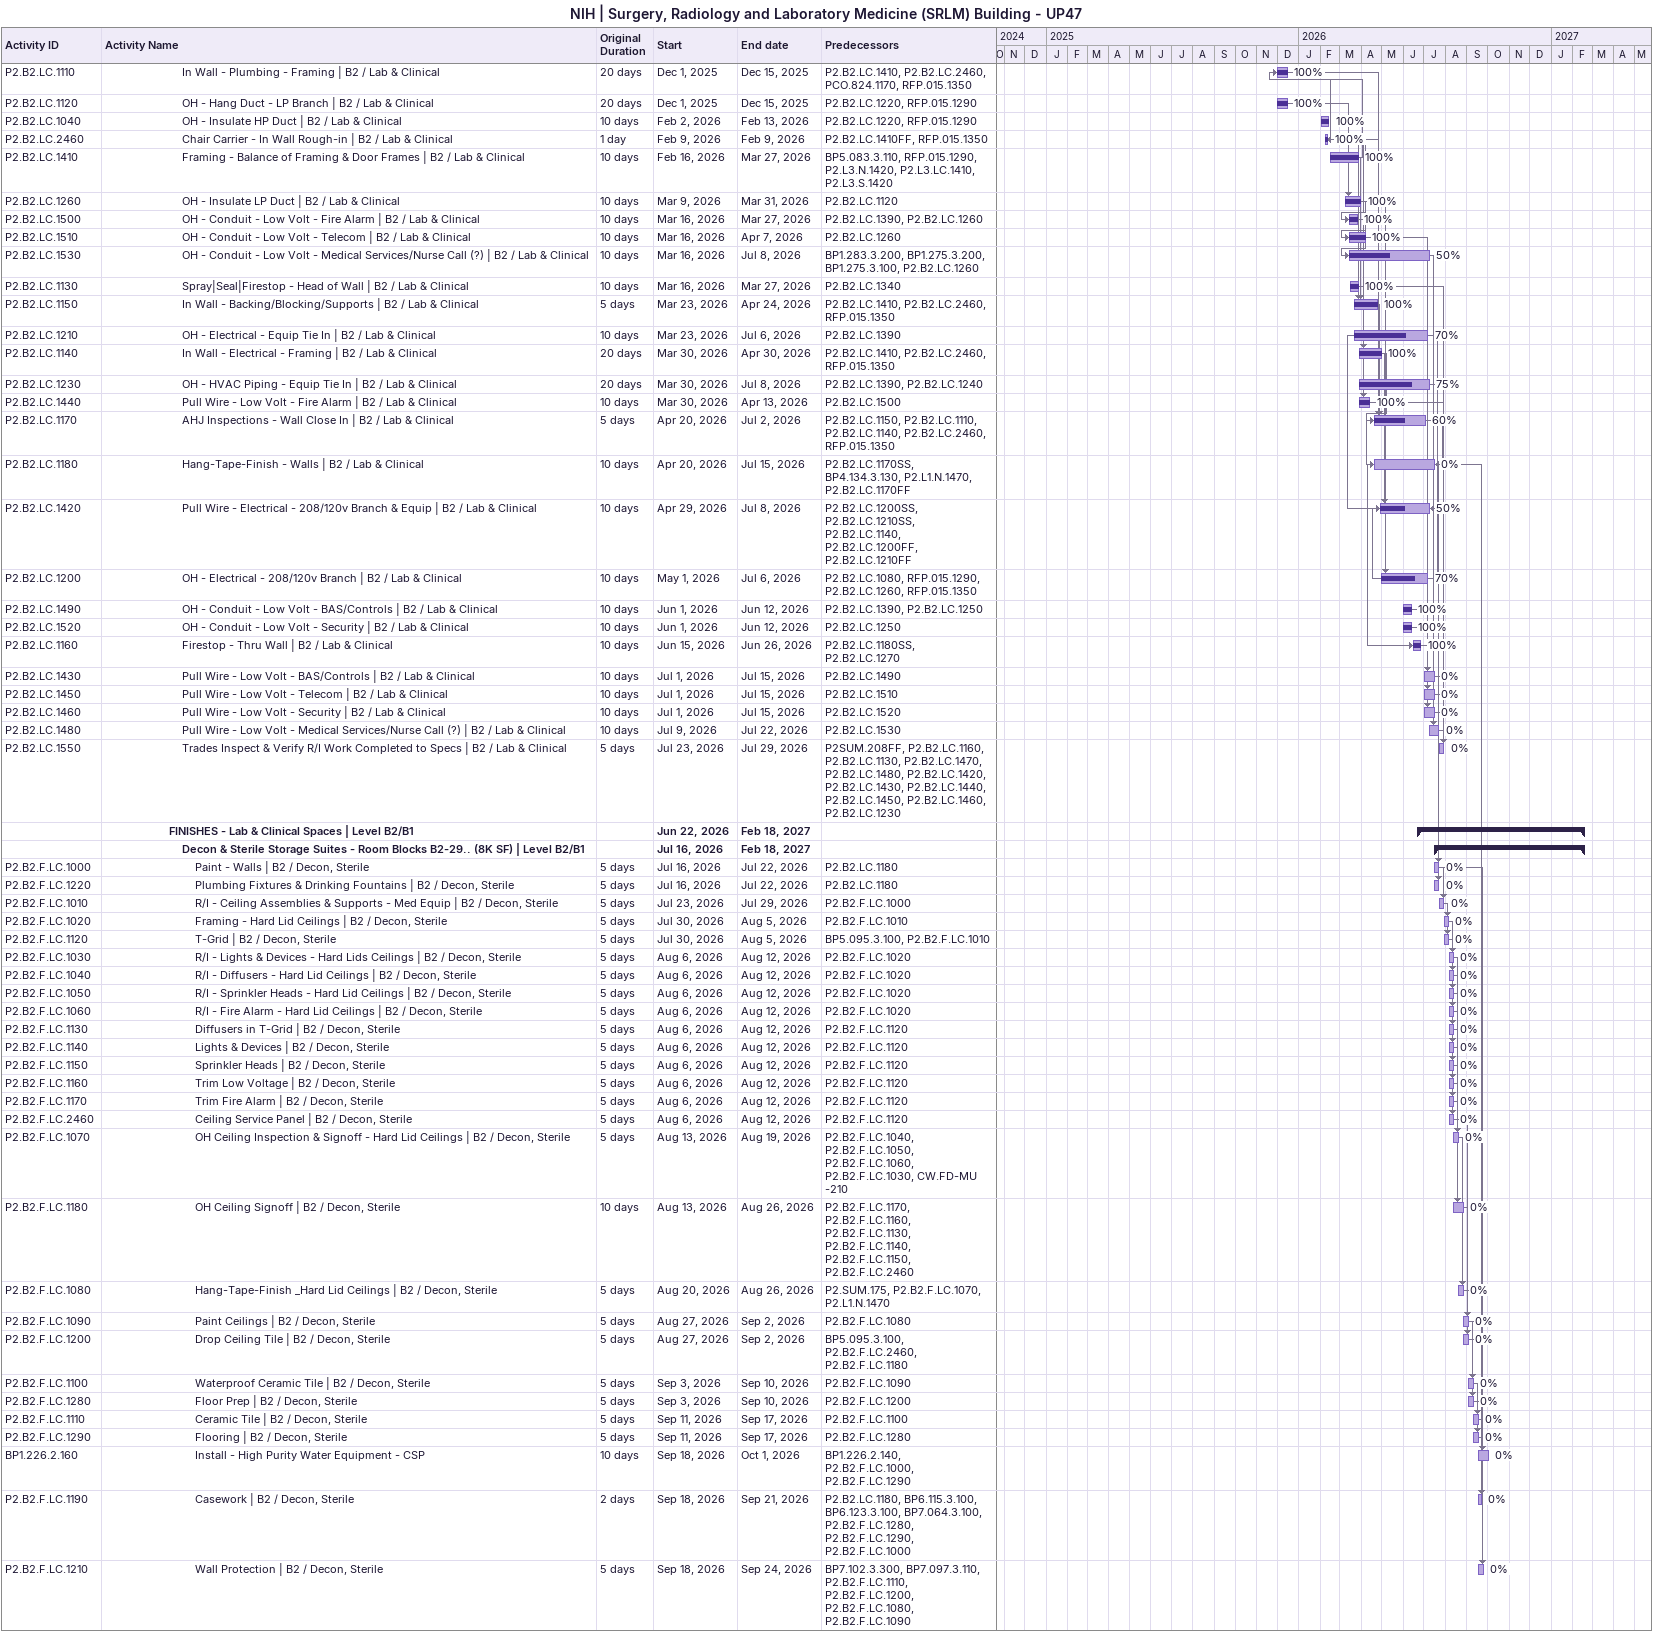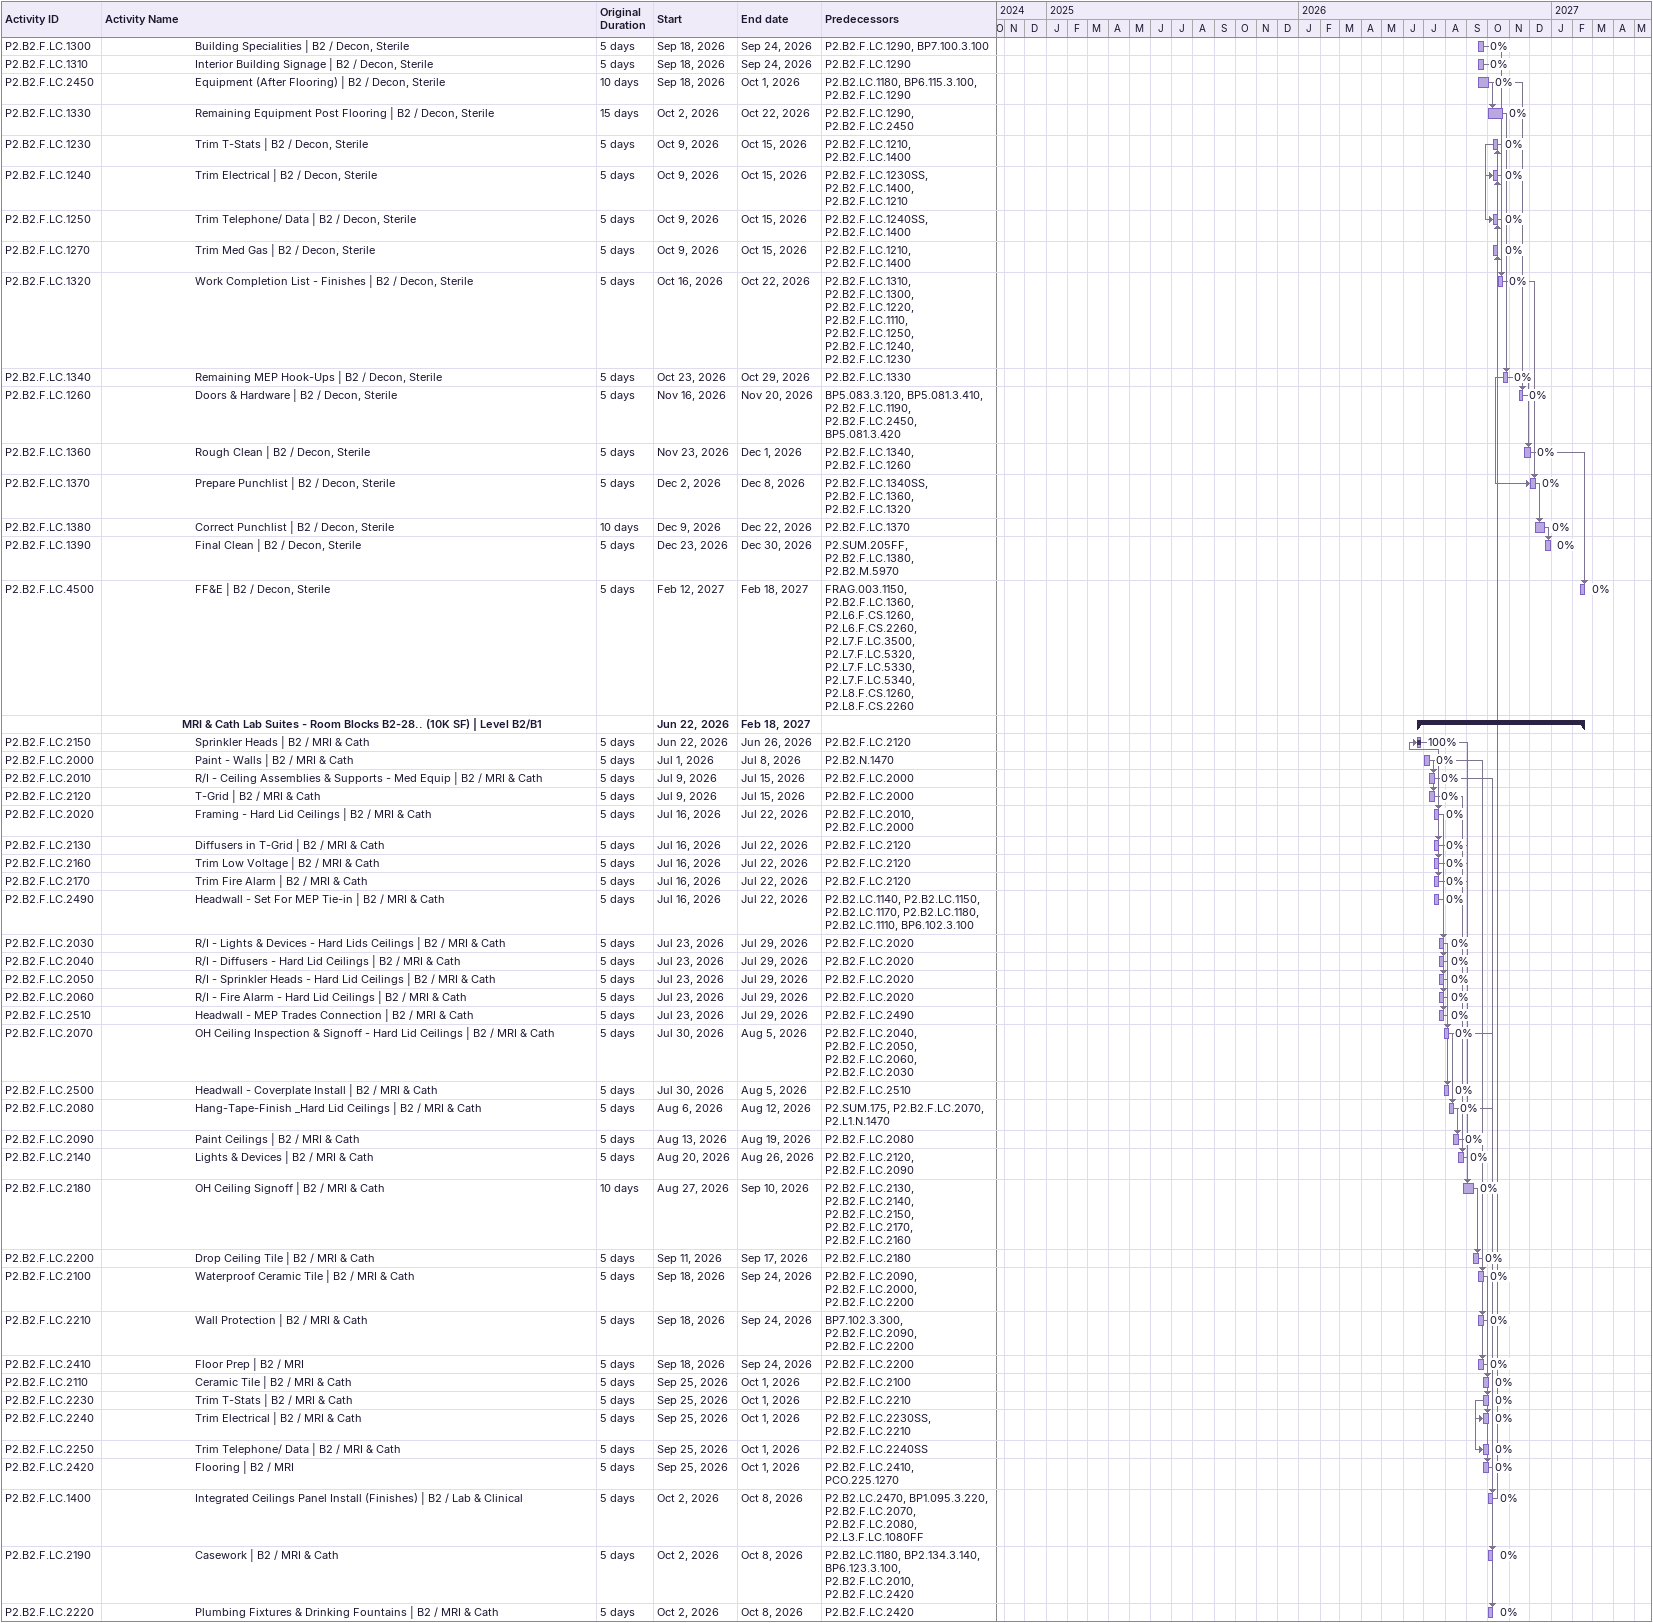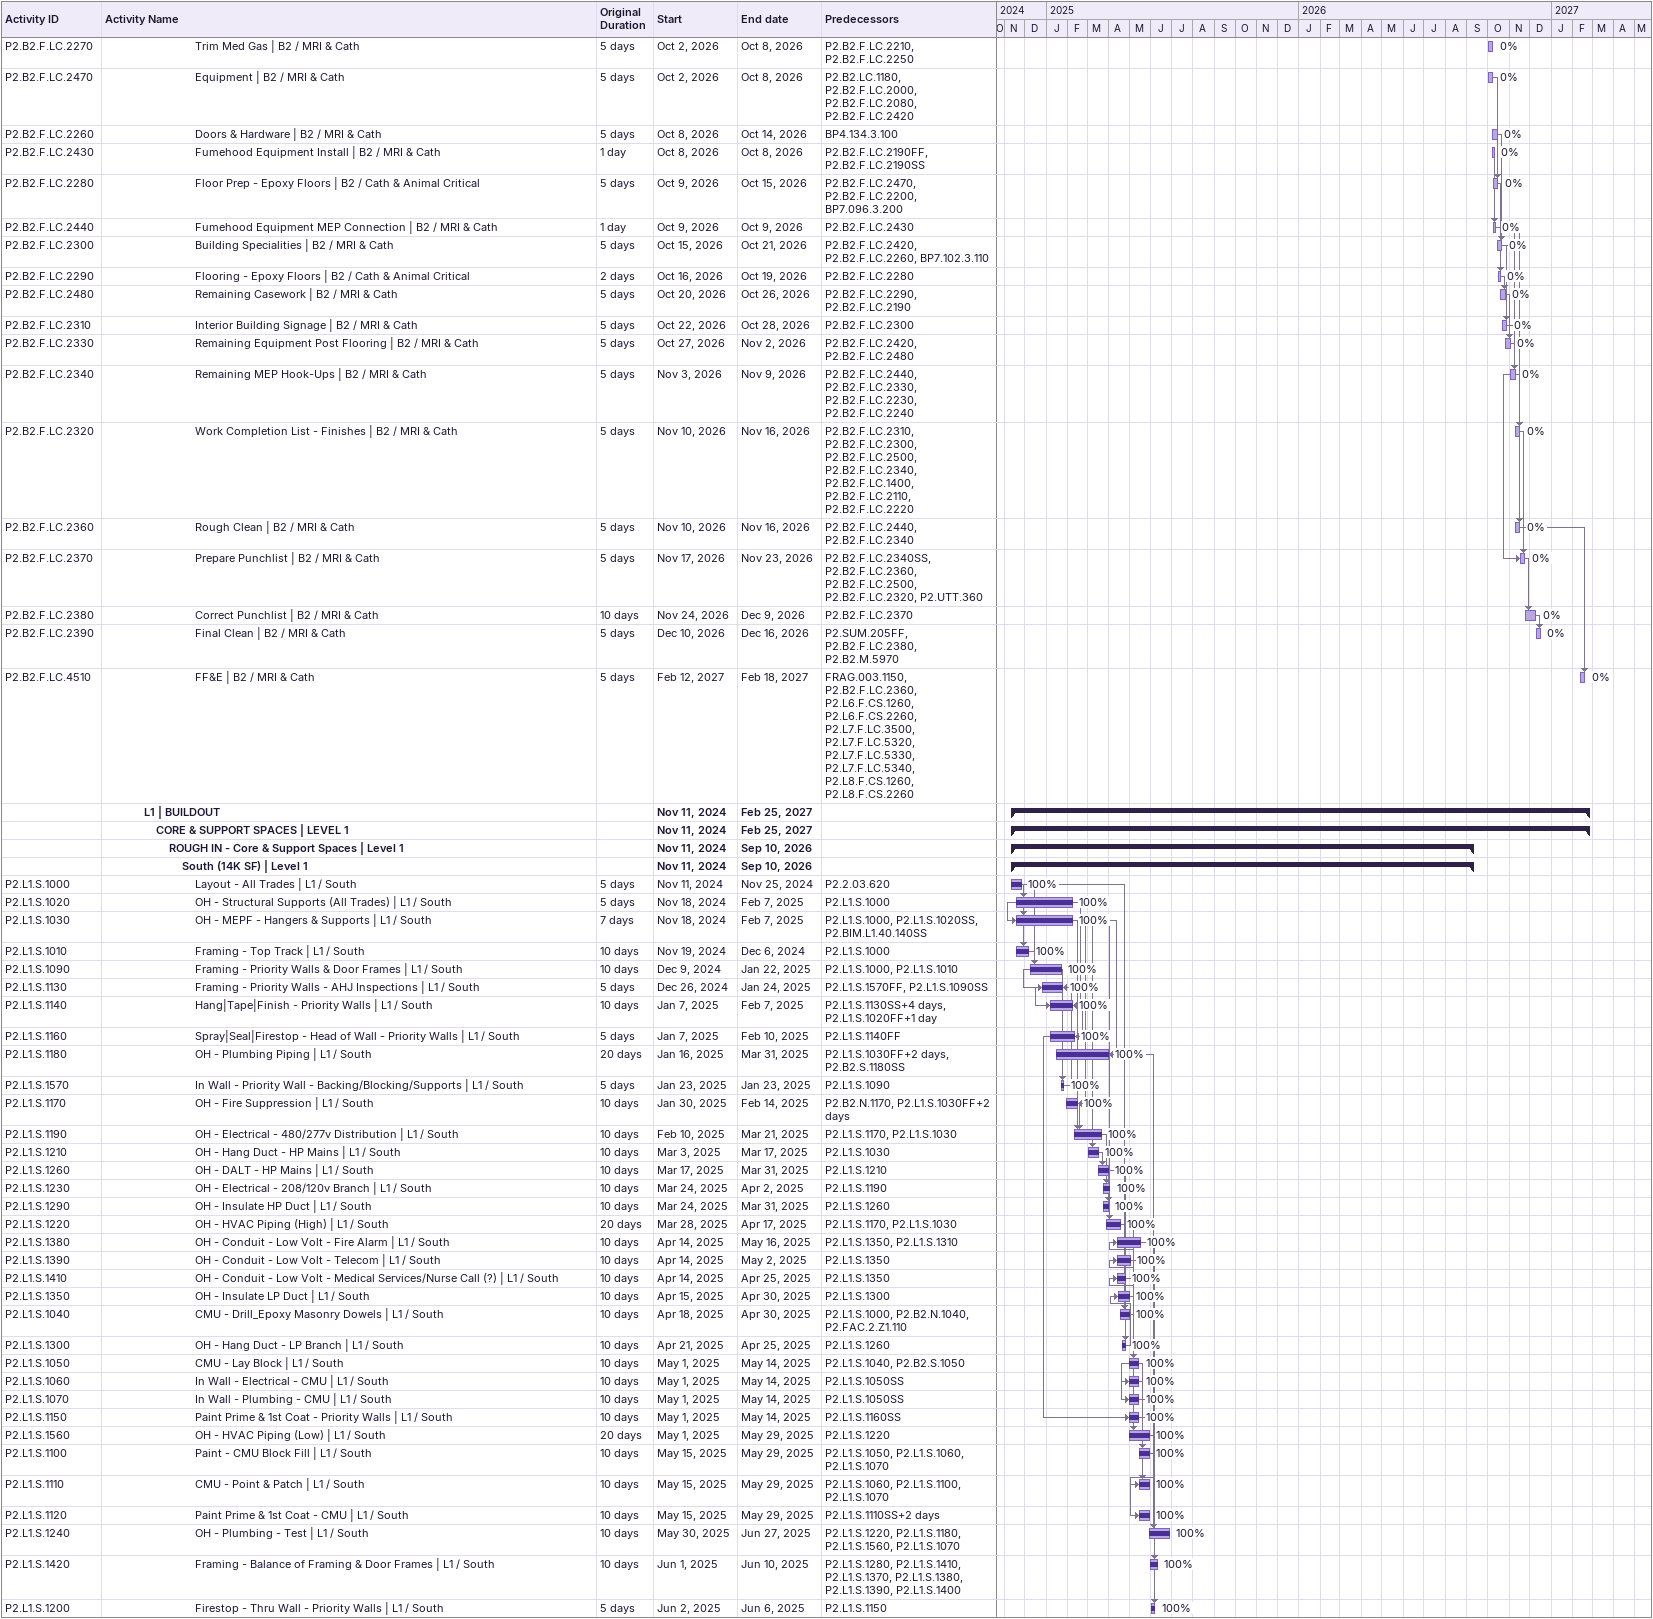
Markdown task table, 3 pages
NIH | Surgery, Radiology and Laboratory Medicine (SRLM) Building - UP47

| ID | Level | Task | Original duration | Start | Finish | Predecessors | % complete |
|---|---|---|---|---|---|---|---|
| P2.B2.LC.1110 | 7 | In Wall - Plumbing - Framing \| B2 / Lab & Clinical | 20d | 2025-12-01 | 2025-12-15 | P2.B2.LC.1410, P2.B2.LC.2460, PCO.824.1170, RFP.015.1350 | 100 |
| P2.B2.LC.1120 | 7 | OH - Hang Duct - LP Branch \| B2 / Lab & Clinical | 20d | 2025-12-01 | 2025-12-15 | P2.B2.LC.1220, RFP.015.1290 | 100 |
| P2.B2.LC.1040 | 7 | OH - Insulate HP Duct \| B2 / Lab & Clinical | 10d | 2026-02-02 | 2026-02-13 | P2.B2.LC.1220, RFP.015.1290 | 100 |
| P2.B2.LC.2460 | 7 | Chair Carrier - In Wall Rough-in \| B2 / Lab & Clinical | 1d | 2026-02-09 | 2026-02-09 | P2.B2.LC.1410FF, RFP.015.1350 | 100 |
| P2.B2.LC.1410 | 7 | Framing - Balance of Framing & Door Frames \| B2 / Lab & Clinical | 10d | 2026-02-16 | 2026-03-27 | BP5.083.3.110, RFP.015.1290, P2.L3.N.1420, P2.L3.LC.1410, P2.L3.S.1420 | 100 |
| P2.B2.LC.1260 | 7 | OH - Insulate LP Duct \| B2 / Lab & Clinical | 10d | 2026-03-09 | 2026-03-31 | P2.B2.LC.1120 | 100 |
| P2.B2.LC.1500 | 7 | OH - Conduit - Low Volt - Fire Alarm \| B2 / Lab & Clinical | 10d | 2026-03-16 | 2026-03-27 | P2.B2.LC.1390, P2.B2.LC.1260 | 100 |
| P2.B2.LC.1510 | 7 | OH - Conduit - Low Volt - Telecom \| B2 / Lab & Clinical | 10d | 2026-03-16 | 2026-04-07 | P2.B2.LC.1260 | 100 |
| P2.B2.LC.1530 | 7 | OH - Conduit - Low Volt - Medical Services/Nurse Call (?) \| B2 / Lab & Clinical | 10d | 2026-03-16 | 2026-07-08 | BP1.283.3.200, BP1.275.3.200, BP1.275.3.100, P2.B2.LC.1260 | 50 |
| P2.B2.LC.1130 | 7 | Spray\|Seal\|Firestop - Head of Wall \| B2 / Lab & Clinical | 10d | 2026-03-16 | 2026-03-27 | P2.B2.LC.1340 | 100 |
| P2.B2.LC.1150 | 7 | In Wall - Backing/Blocking/Supports \| B2 / Lab & Clinical | 5d | 2026-03-23 | 2026-04-24 | P2.B2.LC.1410, P2.B2.LC.2460, RFP.015.1350 | 100 |
| P2.B2.LC.1210 | 7 | OH - Electrical - Equip Tie In \| B2 / Lab & Clinical | 10d | 2026-03-23 | 2026-07-06 | P2.B2.LC.1390 | 70 |
| P2.B2.LC.1140 | 7 | In Wall - Electrical - Framing \| B2 / Lab & Clinical | 20d | 2026-03-30 | 2026-04-30 | P2.B2.LC.1410, P2.B2.LC.2460, RFP.015.1350 | 100 |
| P2.B2.LC.1230 | 7 | OH - HVAC Piping - Equip Tie In \| B2 / Lab & Clinical | 20d | 2026-03-30 | 2026-07-08 | P2.B2.LC.1390, P2.B2.LC.1240 | 75 |
| P2.B2.LC.1440 | 7 | Pull Wire - Low Volt - Fire Alarm \| B2 / Lab & Clinical | 10d | 2026-03-30 | 2026-04-13 | P2.B2.LC.1500 | 100 |
| P2.B2.LC.1170 | 7 | AHJ Inspections - Wall Close In \| B2 / Lab & Clinical | 5d | 2026-04-20 | 2026-07-02 | P2.B2.LC.1150, P2.B2.LC.1110, P2.B2.LC.1140, P2.B2.LC.2460, RFP.015.1350 | 60 |
| P2.B2.LC.1180 | 7 | Hang-Tape-Finish - Walls \| B2 / Lab & Clinical | 10d | 2026-04-20 | 2026-07-15 | P2.B2.LC.1170SS, BP4.134.3.130, P2.L1.N.1470, P2.B2.LC.1170FF | 0 |
| P2.B2.LC.1420 | 7 | Pull Wire - Electrical - 208/120v Branch & Equip \| B2 / Lab & Clinical | 10d | 2026-04-29 | 2026-07-08 | P2.B2.LC.1200SS, P2.B2.LC.1210SS, P2.B2.LC.1140, P2.B2.LC.1200FF, P2.B2.LC.1210FF | 50 |
| P2.B2.LC.1200 | 7 | OH - Electrical - 208/120v Branch \| B2 / Lab & Clinical | 10d | 2026-05-01 | 2026-07-06 | P2.B2.LC.1080, RFP.015.1290, P2.B2.LC.1260, RFP.015.1350 | 70 |
| P2.B2.LC.1490 | 7 | OH - Conduit - Low Volt - BAS/Controls \| B2 / Lab & Clinical | 10d | 2026-06-01 | 2026-06-12 | P2.B2.LC.1390, P2.B2.LC.1250 | 100 |
| P2.B2.LC.1520 | 7 | OH - Conduit - Low Volt - Security \| B2 / Lab & Clinical | 10d | 2026-06-01 | 2026-06-12 | P2.B2.LC.1250 | 100 |
| P2.B2.LC.1160 | 7 | Firestop - Thru Wall \| B2 / Lab & Clinical | 10d | 2026-06-15 | 2026-06-26 | P2.B2.LC.1180SS, P2.B2.LC.1270 | 100 |
| P2.B2.LC.1430 | 7 | Pull Wire - Low Volt - BAS/Controls \| B2 / Lab & Clinical | 10d | 2026-07-01 | 2026-07-15 | P2.B2.LC.1490 | 0 |
| P2.B2.LC.1450 | 7 | Pull Wire - Low Volt - Telecom \| B2 / Lab & Clinical | 10d | 2026-07-01 | 2026-07-15 | P2.B2.LC.1510 | 0 |
| P2.B2.LC.1460 | 7 | Pull Wire - Low Volt - Security \| B2 / Lab & Clinical | 10d | 2026-07-01 | 2026-07-15 | P2.B2.LC.1520 | 0 |
| P2.B2.LC.1480 | 7 | Pull Wire - Low Volt - Medical Services/Nurse Call (?) \| B2 / Lab & Clinical | 10d | 2026-07-09 | 2026-07-22 | P2.B2.LC.1530 | 0 |
| P2.B2.LC.1550 | 7 | Trades Inspect & Verify R/I Work Completed to Specs \| B2 / Lab & Clinical | 5d | 2026-07-23 | 2026-07-29 | P2SUM.208FF, P2.B2.LC.1160, P2.B2.LC.1130, P2.B2.LC.1470, P2.B2.LC.1480, P2.B2.LC.1420, P2.B2.LC.1430, P2.B2.LC.1440, P2.B2.LC.1450, P2.B2.LC.1460, P2.B2.LC.1230 | 0 |
|  | 6 | **FINISHES - Lab & Clinical Spaces \| Level B2/B1** |  | 2026-06-22 | 2027-02-18 |  |  |
|  | 7 | **Decon & Sterile Storage Suites - Room Blocks B2-29.. (8K SF) \| Level B2/B1** |  | 2026-07-16 | 2027-02-18 |  |  |
| P2.B2.F.LC.1000 | 8 | Paint - Walls \| B2 / Decon, Sterile | 5d | 2026-07-16 | 2026-07-22 | P2.B2.LC.1180 | 0 |
| P2.B2.F.LC.1220 | 8 | Plumbing Fixtures & Drinking Fountains \| B2 / Decon, Sterile | 5d | 2026-07-16 | 2026-07-22 | P2.B2.LC.1180 | 0 |
| P2.B2.F.LC.1010 | 8 | R/I - Ceiling Assemblies & Supports - Med Equip \| B2 / Decon, Sterile | 5d | 2026-07-23 | 2026-07-29 | P2.B2.F.LC.1000 | 0 |
| P2.B2.F.LC.1020 | 8 | Framing - Hard Lid Ceilings \| B2 / Decon, Sterile | 5d | 2026-07-30 | 2026-08-05 | P2.B2.F.LC.1010 | 0 |
| P2.B2.F.LC.1120 | 8 | T-Grid \| B2 / Decon, Sterile | 5d | 2026-07-30 | 2026-08-05 | BP5.095.3.100, P2.B2.F.LC.1010 | 0 |
| P2.B2.F.LC.1030 | 8 | R/I - Lights & Devices - Hard Lids Ceilings \| B2 / Decon, Sterile | 5d | 2026-08-06 | 2026-08-12 | P2.B2.F.LC.1020 | 0 |
| P2.B2.F.LC.1040 | 8 | R/I - Diffusers - Hard Lid Ceilings \| B2 / Decon, Sterile | 5d | 2026-08-06 | 2026-08-12 | P2.B2.F.LC.1020 | 0 |
| P2.B2.F.LC.1050 | 8 | R/I - Sprinkler Heads - Hard Lid Ceilings \| B2 / Decon, Sterile | 5d | 2026-08-06 | 2026-08-12 | P2.B2.F.LC.1020 | 0 |
| P2.B2.F.LC.1060 | 8 | R/I - Fire Alarm - Hard Lid Ceilings \| B2 / Decon, Sterile | 5d | 2026-08-06 | 2026-08-12 | P2.B2.F.LC.1020 | 0 |
| P2.B2.F.LC.1130 | 8 | Diffusers in T-Grid \| B2 / Decon, Sterile | 5d | 2026-08-06 | 2026-08-12 | P2.B2.F.LC.1120 | 0 |
| P2.B2.F.LC.1140 | 8 | Lights & Devices \| B2 / Decon, Sterile | 5d | 2026-08-06 | 2026-08-12 | P2.B2.F.LC.1120 | 0 |
| P2.B2.F.LC.1150 | 8 | Sprinkler Heads \| B2 / Decon, Sterile | 5d | 2026-08-06 | 2026-08-12 | P2.B2.F.LC.1120 | 0 |
| P2.B2.F.LC.1160 | 8 | Trim Low Voltage \| B2 / Decon, Sterile | 5d | 2026-08-06 | 2026-08-12 | P2.B2.F.LC.1120 | 0 |
| P2.B2.F.LC.1170 | 8 | Trim Fire Alarm \| B2 / Decon, Sterile | 5d | 2026-08-06 | 2026-08-12 | P2.B2.F.LC.1120 | 0 |
| P2.B2.F.LC.2460 | 8 | Ceiling Service Panel \| B2 / Decon, Sterile | 5d | 2026-08-06 | 2026-08-12 | P2.B2.F.LC.1120 | 0 |
| P2.B2.F.LC.1070 | 8 | OH Ceiling Inspection & Signoff - Hard Lid Ceilings \| B2 / Decon, Sterile | 5d | 2026-08-13 | 2026-08-19 | P2.B2.F.LC.1040, P2.B2.F.LC.1050, P2.B2.F.LC.1060, P2.B2.F.LC.1030, CW.FD-MU -210 | 0 |
| P2.B2.F.LC.1180 | 8 | OH Ceiling Signoff \| B2 / Decon, Sterile | 10d | 2026-08-13 | 2026-08-26 | P2.B2.F.LC.1170, P2.B2.F.LC.1160, P2.B2.F.LC.1130, P2.B2.F.LC.1140, P2.B2.F.LC.1150, P2.B2.F.LC.2460 | 0 |
| P2.B2.F.LC.1080 | 8 | Hang-Tape-Finish _Hard Lid Ceilings \| B2 / Decon, Sterile | 5d | 2026-08-20 | 2026-08-26 | P2.SUM.175, P2.B2.F.LC.1070, P2.L1.N.1470 | 0 |
| P2.B2.F.LC.1090 | 8 | Paint Ceilings \| B2 / Decon, Sterile | 5d | 2026-08-27 | 2026-09-02 | P2.B2.F.LC.1080 | 0 |
| P2.B2.F.LC.1200 | 8 | Drop Ceiling Tile \| B2 / Decon, Sterile | 5d | 2026-08-27 | 2026-09-02 | BP5.095.3.100, P2.B2.F.LC.2460, P2.B2.F.LC.1180 | 0 |
| P2.B2.F.LC.1100 | 8 | Waterproof Ceramic Tile \| B2 / Decon, Sterile | 5d | 2026-09-03 | 2026-09-10 | P2.B2.F.LC.1090 | 0 |
| P2.B2.F.LC.1280 | 8 | Floor Prep \| B2 / Decon, Sterile | 5d | 2026-09-03 | 2026-09-10 | P2.B2.F.LC.1200 | 0 |
| P2.B2.F.LC.1110 | 8 | Ceramic Tile \| B2 / Decon, Sterile | 5d | 2026-09-11 | 2026-09-17 | P2.B2.F.LC.1100 | 0 |
| P2.B2.F.LC.1290 | 8 | Flooring \| B2 / Decon, Sterile | 5d | 2026-09-11 | 2026-09-17 | P2.B2.F.LC.1280 | 0 |
| BP1.226.2.160 | 8 | Install - High Purity Water Equipment - CSP | 10d | 2026-09-18 | 2026-10-01 | BP1.226.2.140, P2.B2.F.LC.1000, P2.B2.F.LC.1290 | 0 |
| P2.B2.F.LC.1190 | 8 | Casework \| B2 / Decon, Sterile | 2d | 2026-09-18 | 2026-09-21 | P2.B2.LC.1180, BP6.115.3.100, BP6.123.3.100, BP7.064.3.100, P2.B2.F.LC.1280, P2.B2.F.LC.1290, P2.B2.F.LC.1000 | 0 |
| P2.B2.F.LC.1210 | 8 | Wall Protection \| B2 / Decon, Sterile | 5d | 2026-09-18 | 2026-09-24 | BP7.102.3.300, BP7.097.3.110, P2.B2.F.LC.1110, P2.B2.F.LC.1200, P2.B2.F.LC.1080, P2.B2.F.LC.1090 | 0 |
| P2.B2.F.LC.1300 | 8 | Building Specialities \| B2 / Decon, Sterile | 5d | 2026-09-18 | 2026-09-24 | P2.B2.F.LC.1290, BP7.100.3.100 | 0 |
| P2.B2.F.LC.1310 | 8 | Interior Building Signage \| B2 / Decon, Sterile | 5d | 2026-09-18 | 2026-09-24 | P2.B2.F.LC.1290 | 0 |
| P2.B2.F.LC.2450 | 8 | Equipment (After Flooring) \| B2 / Decon, Sterile | 10d | 2026-09-18 | 2026-10-01 | P2.B2.LC.1180, BP6.115.3.100, P2.B2.F.LC.1290 | 0 |
| P2.B2.F.LC.1330 | 8 | Remaining Equipment Post Flooring \| B2 / Decon, Sterile | 15d | 2026-10-02 | 2026-10-22 | P2.B2.F.LC.1290, P2.B2.F.LC.2450 | 0 |
| P2.B2.F.LC.1230 | 8 | Trim T-Stats \| B2 / Decon, Sterile | 5d | 2026-10-09 | 2026-10-15 | P2.B2.F.LC.1210, P2.B2.F.LC.1400 | 0 |
| P2.B2.F.LC.1240 | 8 | Trim Electrical \| B2 / Decon, Sterile | 5d | 2026-10-09 | 2026-10-15 | P2.B2.F.LC.1230SS, P2.B2.F.LC.1400, P2.B2.F.LC.1210 | 0 |
| P2.B2.F.LC.1250 | 8 | Trim Telephone/ Data \| B2 / Decon, Sterile | 5d | 2026-10-09 | 2026-10-15 | P2.B2.F.LC.1240SS, P2.B2.F.LC.1400 | 0 |
| P2.B2.F.LC.1270 | 8 | Trim Med Gas \| B2 / Decon, Sterile | 5d | 2026-10-09 | 2026-10-15 | P2.B2.F.LC.1210, P2.B2.F.LC.1400 | 0 |
| P2.B2.F.LC.1320 | 8 | Work Completion List - Finishes \| B2 / Decon, Sterile | 5d | 2026-10-16 | 2026-10-22 | P2.B2.F.LC.1310, P2.B2.F.LC.1300, P2.B2.F.LC.1220, P2.B2.F.LC.1110, P2.B2.F.LC.1250, P2.B2.F.LC.1240, P2.B2.F.LC.1230 | 0 |
| P2.B2.F.LC.1340 | 8 | Remaining MEP Hook-Ups \| B2 / Decon, Sterile | 5d | 2026-10-23 | 2026-10-29 | P2.B2.F.LC.1330 | 0 |
| P2.B2.F.LC.1260 | 8 | Doors & Hardware \| B2 / Decon, Sterile | 5d | 2026-11-16 | 2026-11-20 | BP5.083.3.120, BP5.081.3.410, P2.B2.F.LC.1190, P2.B2.F.LC.2450, BP5.081.3.420 | 0 |
| P2.B2.F.LC.1360 | 8 | Rough Clean \| B2 / Decon, Sterile | 5d | 2026-11-23 | 2026-12-01 | P2.B2.F.LC.1340, P2.B2.F.LC.1260 | 0 |
| P2.B2.F.LC.1370 | 8 | Prepare Punchlist \| B2 / Decon, Sterile | 5d | 2026-12-02 | 2026-12-08 | P2.B2.F.LC.1340SS, P2.B2.F.LC.1360, P2.B2.F.LC.1320 | 0 |
| P2.B2.F.LC.1380 | 8 | Correct Punchlist \| B2 / Decon, Sterile | 10d | 2026-12-09 | 2026-12-22 | P2.B2.F.LC.1370 | 0 |
| P2.B2.F.LC.1390 | 8 | Final Clean \| B2 / Decon, Sterile | 5d | 2026-12-23 | 2026-12-30 | P2.SUM.205FF, P2.B2.F.LC.1380, P2.B2.M.5970 | 0 |
| P2.B2.F.LC.4500 | 8 | FF&E \| B2 / Decon, Sterile | 5d | 2027-02-12 | 2027-02-18 | FRAG.003.1150, P2.B2.F.LC.1360, P2.L6.F.CS.1260, P2.L6.F.CS.2260, P2.L7.F.LC.3500, P2.L7.F.LC.5320, P2.L7.F.LC.5330, P2.L7.F.LC.5340, P2.L8.F.CS.1260, P2.L8.F.CS.2260 | 0 |
|  | 7 | **MRI & Cath Lab Suites - Room Blocks B2-28.. (10K SF) \| Level B2/B1** |  | 2026-06-22 | 2027-02-18 |  |  |
| P2.B2.F.LC.2150 | 8 | Sprinkler Heads \| B2 / MRI & Cath | 5d | 2026-06-22 | 2026-06-26 | P2.B2.F.LC.2120 | 100 |
| P2.B2.F.LC.2000 | 8 | Paint - Walls \| B2 / MRI & Cath | 5d | 2026-07-01 | 2026-07-08 | P2.B2.N.1470 | 0 |
| P2.B2.F.LC.2010 | 8 | R/I - Ceiling Assemblies & Supports - Med Equip \| B2 / MRI & Cath | 5d | 2026-07-09 | 2026-07-15 | P2.B2.F.LC.2000 | 0 |
| P2.B2.F.LC.2120 | 8 | T-Grid \| B2 / MRI & Cath | 5d | 2026-07-09 | 2026-07-15 | P2.B2.F.LC.2000 | 0 |
| P2.B2.F.LC.2020 | 8 | Framing - Hard Lid Ceilings \| B2 / MRI & Cath | 5d | 2026-07-16 | 2026-07-22 | P2.B2.F.LC.2010, P2.B2.F.LC.2000 | 0 |
| P2.B2.F.LC.2130 | 8 | Diffusers in T-Grid \| B2 / MRI & Cath | 5d | 2026-07-16 | 2026-07-22 | P2.B2.F.LC.2120 | 0 |
| P2.B2.F.LC.2160 | 8 | Trim Low Voltage \| B2 / MRI & Cath | 5d | 2026-07-16 | 2026-07-22 | P2.B2.F.LC.2120 | 0 |
| P2.B2.F.LC.2170 | 8 | Trim Fire Alarm \| B2 / MRI & Cath | 5d | 2026-07-16 | 2026-07-22 | P2.B2.F.LC.2120 | 0 |
| P2.B2.F.LC.2490 | 8 | Headwall - Set For MEP Tie-in \| B2 / MRI & Cath | 5d | 2026-07-16 | 2026-07-22 | P2.B2.LC.1140, P2.B2.LC.1150, P2.B2.LC.1170, P2.B2.LC.1180, P2.B2.LC.1110, BP6.102.3.100 | 0 |
| P2.B2.F.LC.2030 | 8 | R/I - Lights & Devices - Hard Lids Ceilings \| B2 / MRI & Cath | 5d | 2026-07-23 | 2026-07-29 | P2.B2.F.LC.2020 | 0 |
| P2.B2.F.LC.2040 | 8 | R/I - Diffusers - Hard Lid Ceilings \| B2 / MRI & Cath | 5d | 2026-07-23 | 2026-07-29 | P2.B2.F.LC.2020 | 0 |
| P2.B2.F.LC.2050 | 8 | R/I - Sprinkler Heads - Hard Lid Ceilings \| B2 / MRI & Cath | 5d | 2026-07-23 | 2026-07-29 | P2.B2.F.LC.2020 | 0 |
| P2.B2.F.LC.2060 | 8 | R/I - Fire Alarm - Hard Lid Ceilings \| B2 / MRI & Cath | 5d | 2026-07-23 | 2026-07-29 | P2.B2.F.LC.2020 | 0 |
| P2.B2.F.LC.2510 | 8 | Headwall - MEP Trades Connection \| B2 / MRI & Cath | 5d | 2026-07-23 | 2026-07-29 | P2.B2.F.LC.2490 | 0 |
| P2.B2.F.LC.2070 | 8 | OH Ceiling Inspection & Signoff - Hard Lid Ceilings \| B2 / MRI & Cath | 5d | 2026-07-30 | 2026-08-05 | P2.B2.F.LC.2040, P2.B2.F.LC.2050, P2.B2.F.LC.2060, P2.B2.F.LC.2030 | 0 |
| P2.B2.F.LC.2500 | 8 | Headwall - Coverplate Install \| B2 / MRI & Cath | 5d | 2026-07-30 | 2026-08-05 | P2.B2.F.LC.2510 | 0 |
| P2.B2.F.LC.2080 | 8 | Hang-Tape-Finish _Hard Lid Ceilings \| B2 / MRI & Cath | 5d | 2026-08-06 | 2026-08-12 | P2.SUM.175, P2.B2.F.LC.2070, P2.L1.N.1470 | 0 |
| P2.B2.F.LC.2090 | 8 | Paint Ceilings \| B2 / MRI & Cath | 5d | 2026-08-13 | 2026-08-19 | P2.B2.F.LC.2080 | 0 |
| P2.B2.F.LC.2140 | 8 | Lights & Devices \| B2 / MRI & Cath | 5d | 2026-08-20 | 2026-08-26 | P2.B2.F.LC.2120, P2.B2.F.LC.2090 | 0 |
| P2.B2.F.LC.2180 | 8 | OH Ceiling Signoff \| B2 / MRI & Cath | 10d | 2026-08-27 | 2026-09-10 | P2.B2.F.LC.2130, P2.B2.F.LC.2140, P2.B2.F.LC.2150, P2.B2.F.LC.2170, P2.B2.F.LC.2160 | 0 |
| P2.B2.F.LC.2200 | 8 | Drop Ceiling Tile \| B2 / MRI & Cath | 5d | 2026-09-11 | 2026-09-17 | P2.B2.F.LC.2180 | 0 |
| P2.B2.F.LC.2100 | 8 | Waterproof Ceramic Tile \| B2 / MRI & Cath | 5d | 2026-09-18 | 2026-09-24 | P2.B2.F.LC.2090, P2.B2.F.LC.2000, P2.B2.F.LC.2200 | 0 |
| P2.B2.F.LC.2210 | 8 | Wall Protection \| B2 / MRI & Cath | 5d | 2026-09-18 | 2026-09-24 | BP7.102.3.300, P2.B2.F.LC.2090, P2.B2.F.LC.2200 | 0 |
| P2.B2.F.LC.2410 | 8 | Floor Prep \| B2 / MRI | 5d | 2026-09-18 | 2026-09-24 | P2.B2.F.LC.2200 | 0 |
| P2.B2.F.LC.2110 | 8 | Ceramic Tile \| B2 / MRI & Cath | 5d | 2026-09-25 | 2026-10-01 | P2.B2.F.LC.2100 | 0 |
| P2.B2.F.LC.2230 | 8 | Trim T-Stats \| B2 / MRI & Cath | 5d | 2026-09-25 | 2026-10-01 | P2.B2.F.LC.2210 | 0 |
| P2.B2.F.LC.2240 | 8 | Trim Electrical \| B2 / MRI & Cath | 5d | 2026-09-25 | 2026-10-01 | P2.B2.F.LC.2230SS, P2.B2.F.LC.2210 | 0 |
| P2.B2.F.LC.2250 | 8 | Trim Telephone/ Data \| B2 / MRI & Cath | 5d | 2026-09-25 | 2026-10-01 | P2.B2.F.LC.2240SS | 0 |
| P2.B2.F.LC.2420 | 8 | Flooring \| B2 / MRI | 5d | 2026-09-25 | 2026-10-01 | P2.B2.F.LC.2410, PCO.225.1270 | 0 |
| P2.B2.F.LC.1400 | 8 | Integrated Ceilings Panel Install (Finishes) \| B2 / Lab & Clinical | 5d | 2026-10-02 | 2026-10-08 | P2.B2.LC.2470, BP1.095.3.220, P2.B2.F.LC.2070, P2.B2.F.LC.2080, P2.L3.F.LC.1080FF | 0 |
| P2.B2.F.LC.2190 | 8 | Casework \| B2 / MRI & Cath | 5d | 2026-10-02 | 2026-10-08 | P2.B2.LC.1180, BP2.134.3.140, BP6.123.3.100, P2.B2.F.LC.2010, P2.B2.F.LC.2420 | 0 |
| P2.B2.F.LC.2220 | 8 | Plumbing Fixtures & Drinking Fountains \| B2 / MRI & Cath | 5d | 2026-10-02 | 2026-10-08 | P2.B2.F.LC.2420 | 0 |
| P2.B2.F.LC.2270 | 8 | Trim Med Gas \| B2 / MRI & Cath | 5d | 2026-10-02 | 2026-10-08 | P2.B2.F.LC.2210, P2.B2.F.LC.2250 | 0 |
| P2.B2.F.LC.2470 | 8 | Equipment \| B2 / MRI & Cath | 5d | 2026-10-02 | 2026-10-08 | P2.B2.LC.1180, P2.B2.F.LC.2000, P2.B2.F.LC.2080, P2.B2.F.LC.2420 | 0 |
| P2.B2.F.LC.2260 | 8 | Doors & Hardware \| B2 / MRI & Cath | 5d | 2026-10-08 | 2026-10-14 | BP4.134.3.100 | 0 |
| P2.B2.F.LC.2430 | 8 | Fumehood Equipment Install \| B2 / MRI & Cath | 1d | 2026-10-08 | 2026-10-08 | P2.B2.F.LC.2190FF, P2.B2.F.LC.2190SS | 0 |
| P2.B2.F.LC.2280 | 8 | Floor Prep - Epoxy Floors \| B2 / Cath & Animal Critical | 5d | 2026-10-09 | 2026-10-15 | P2.B2.F.LC.2470, P2.B2.F.LC.2200, BP7.096.3.200 | 0 |
| P2.B2.F.LC.2440 | 8 | Fumehood Equipment MEP Connection \| B2 / MRI & Cath | 1d | 2026-10-09 | 2026-10-09 | P2.B2.F.LC.2430 | 0 |
| P2.B2.F.LC.2300 | 8 | Building Specialities \| B2 / MRI & Cath | 5d | 2026-10-15 | 2026-10-21 | P2.B2.F.LC.2420, P2.B2.F.LC.2260, BP7.102.3.110 | 0 |
| P2.B2.F.LC.2290 | 8 | Flooring - Epoxy Floors \| B2 / Cath & Animal Critical | 2d | 2026-10-16 | 2026-10-19 | P2.B2.F.LC.2280 | 0 |
| P2.B2.F.LC.2480 | 8 | Remaining Casework \| B2 / MRI & Cath | 5d | 2026-10-20 | 2026-10-26 | P2.B2.F.LC.2290, P2.B2.F.LC.2190 | 0 |
| P2.B2.F.LC.2310 | 8 | Interior Building Signage \| B2 / MRI & Cath | 5d | 2026-10-22 | 2026-10-28 | P2.B2.F.LC.2300 | 0 |
| P2.B2.F.LC.2330 | 8 | Remaining Equipment Post Flooring \| B2 / MRI & Cath | 5d | 2026-10-27 | 2026-11-02 | P2.B2.F.LC.2420, P2.B2.F.LC.2480 | 0 |
| P2.B2.F.LC.2340 | 8 | Remaining MEP Hook-Ups \| B2 / MRI & Cath | 5d | 2026-11-03 | 2026-11-09 | P2.B2.F.LC.2440, P2.B2.F.LC.2330, P2.B2.F.LC.2230, P2.B2.F.LC.2240 | 0 |
| P2.B2.F.LC.2320 | 8 | Work Completion List - Finishes \| B2 / MRI & Cath | 5d | 2026-11-10 | 2026-11-16 | P2.B2.F.LC.2310, P2.B2.F.LC.2300, P2.B2.F.LC.2500, P2.B2.F.LC.2340, P2.B2.F.LC.1400, P2.B2.F.LC.2110, P2.B2.F.LC.2220 | 0 |
| P2.B2.F.LC.2360 | 8 | Rough Clean \| B2 / MRI & Cath | 5d | 2026-11-10 | 2026-11-16 | P2.B2.F.LC.2440, P2.B2.F.LC.2340 | 0 |
| P2.B2.F.LC.2370 | 8 | Prepare Punchlist \| B2 / MRI & Cath | 5d | 2026-11-17 | 2026-11-23 | P2.B2.F.LC.2340SS, P2.B2.F.LC.2360, P2.B2.F.LC.2500, P2.B2.F.LC.2320, P2.UTT.360 | 0 |
| P2.B2.F.LC.2380 | 8 | Correct Punchlist \| B2 / MRI & Cath | 10d | 2026-11-24 | 2026-12-09 | P2.B2.F.LC.2370 | 0 |
| P2.B2.F.LC.2390 | 8 | Final Clean \| B2 / MRI & Cath | 5d | 2026-12-10 | 2026-12-16 | P2.SUM.205FF, P2.B2.F.LC.2380, P2.B2.M.5970 | 0 |
| P2.B2.F.LC.4510 | 8 | FF&E \| B2 / MRI & Cath | 5d | 2027-02-12 | 2027-02-18 | FRAG.003.1150, P2.B2.F.LC.2360, P2.L6.F.CS.1260, P2.L6.F.CS.2260, P2.L7.F.LC.3500, P2.L7.F.LC.5320, P2.L7.F.LC.5330, P2.L7.F.LC.5340, P2.L8.F.CS.1260, P2.L8.F.CS.2260 | 0 |
|  | 4 | **L1 \| BUILDOUT** |  | 2024-11-11 | 2027-02-25 |  |  |
|  | 5 | **CORE & SUPPORT SPACES \| LEVEL 1** |  | 2024-11-11 | 2027-02-25 |  |  |
|  | 6 | **ROUGH IN - Core & Support Spaces \| Level 1** |  | 2024-11-11 | 2026-09-10 |  |  |
|  | 7 | **South (14K SF) \| Level 1** |  | 2024-11-11 | 2026-09-10 |  |  |
| P2.L1.S.1000 | 8 | Layout - All Trades \| L1 / South | 5d | 2024-11-11 | 2024-11-25 | P2.2.03.620 | 100 |
| P2.L1.S.1020 | 8 | OH - Structural Supports (All Trades) \| L1 / South | 5d | 2024-11-18 | 2025-02-07 | P2.L1.S.1000 | 100 |
| P2.L1.S.1030 | 8 | OH - MEPF - Hangers & Supports \| L1 / South | 7d | 2024-11-18 | 2025-02-07 | P2.L1.S.1000, P2.L1.S.1020SS, P2.BIM.L1.40.140SS | 100 |
| P2.L1.S.1010 | 8 | Framing - Top Track \| L1 / South | 10d | 2024-11-19 | 2024-12-06 | P2.L1.S.1000 | 100 |
| P2.L1.S.1090 | 8 | Framing - Priority Walls & Door Frames \| L1 / South | 10d | 2024-12-09 | 2025-01-22 | P2.L1.S.1000, P2.L1.S.1010 | 100 |
| P2.L1.S.1130 | 8 | Framing - Priority Walls - AHJ Inspections \| L1 / South | 5d | 2024-12-26 | 2025-01-24 | P2.L1.S.1570FF, P2.L1.S.1090SS | 100 |
| P2.L1.S.1140 | 8 | Hang\|Tape\|Finish - Priority Walls \| L1 / South | 10d | 2025-01-07 | 2025-02-07 | P2.L1.S.1130SS+4d, P2.L1.S.1020FF+1d | 100 |
| P2.L1.S.1160 | 8 | Spray\|Seal\|Firestop - Head of Wall - Priority Walls \| L1 / South | 5d | 2025-01-07 | 2025-02-10 | P2.L1.S.1140FF | 100 |
| P2.L1.S.1180 | 8 | OH - Plumbing Piping \| L1 / South | 20d | 2025-01-16 | 2025-03-31 | P2.L1.S.1030FF+2d, P2.B2.S.1180SS | 100 |
| P2.L1.S.1570 | 8 | In Wall - Priority Wall - Backing/Blocking/Supports \| L1 / South | 5d | 2025-01-23 | 2025-01-23 | P2.L1.S.1090 | 100 |
| P2.L1.S.1170 | 8 | OH - Fire Suppression \| L1 / South | 10d | 2025-01-30 | 2025-02-14 | P2.B2.N.1170, P2.L1.S.1030FF+2d | 100 |
| P2.L1.S.1190 | 8 | OH - Electrical - 480/277v Distribution \| L1 / South | 10d | 2025-02-10 | 2025-03-21 | P2.L1.S.1170, P2.L1.S.1030 | 100 |
| P2.L1.S.1210 | 8 | OH - Hang Duct - HP Mains \| L1 / South | 10d | 2025-03-03 | 2025-03-17 | P2.L1.S.1030 | 100 |
| P2.L1.S.1260 | 8 | OH - DALT - HP Mains \| L1 / South | 10d | 2025-03-17 | 2025-03-31 | P2.L1.S.1210 | 100 |
| P2.L1.S.1230 | 8 | OH - Electrical - 208/120v Branch \| L1 / South | 10d | 2025-03-24 | 2025-04-02 | P2.L1.S.1190 | 100 |
| P2.L1.S.1290 | 8 | OH - Insulate HP Duct \| L1 / South | 10d | 2025-03-24 | 2025-03-31 | P2.L1.S.1260 | 100 |
| P2.L1.S.1220 | 8 | OH - HVAC Piping (High) \| L1 / South | 20d | 2025-03-28 | 2025-04-17 | P2.L1.S.1170, P2.L1.S.1030 | 100 |
| P2.L1.S.1380 | 8 | OH - Conduit - Low Volt - Fire Alarm \| L1 / South | 10d | 2025-04-14 | 2025-05-16 | P2.L1.S.1350, P2.L1.S.1310 | 100 |
| P2.L1.S.1390 | 8 | OH - Conduit - Low Volt - Telecom \| L1 / South | 10d | 2025-04-14 | 2025-05-02 | P2.L1.S.1350 | 100 |
| P2.L1.S.1410 | 8 | OH - Conduit - Low Volt - Medical Services/Nurse Call (?) \| L1 / South | 10d | 2025-04-14 | 2025-04-25 | P2.L1.S.1350 | 100 |
| P2.L1.S.1350 | 8 | OH - Insulate LP Duct \| L1 / South | 10d | 2025-04-15 | 2025-04-30 | P2.L1.S.1300 | 100 |
| P2.L1.S.1040 | 8 | CMU - Drill_Epoxy Masonry Dowels \| L1 / South | 10d | 2025-04-18 | 2025-04-30 | P2.L1.S.1000, P2.B2.N.1040, P2.FAC.2.Z1.110 | 100 |
| P2.L1.S.1300 | 8 | OH - Hang Duct - LP Branch \| L1 / South | 10d | 2025-04-21 | 2025-04-25 | P2.L1.S.1260 | 100 |
| P2.L1.S.1050 | 8 | CMU - Lay Block \| L1 / South | 10d | 2025-05-01 | 2025-05-14 | P2.L1.S.1040, P2.B2.S.1050 | 100 |
| P2.L1.S.1060 | 8 | In Wall - Electrical - CMU \| L1 / South | 10d | 2025-05-01 | 2025-05-14 | P2.L1.S.1050SS | 100 |
| P2.L1.S.1070 | 8 | In Wall - Plumbing - CMU \| L1 / South | 10d | 2025-05-01 | 2025-05-14 | P2.L1.S.1050SS | 100 |
| P2.L1.S.1150 | 8 | Paint Prime & 1st Coat - Priority Walls \| L1 / South | 10d | 2025-05-01 | 2025-05-14 | P2.L1.S.1160SS | 100 |
| P2.L1.S.1560 | 8 | OH - HVAC Piping (Low) \| L1 / South | 20d | 2025-05-01 | 2025-05-29 | P2.L1.S.1220 | 100 |
| P2.L1.S.1100 | 8 | Paint - CMU Block Fill \| L1 / South | 10d | 2025-05-15 | 2025-05-29 | P2.L1.S.1050, P2.L1.S.1060, P2.L1.S.1070 | 100 |
| P2.L1.S.1110 | 8 | CMU - Point & Patch \| L1 / South | 10d | 2025-05-15 | 2025-05-29 | P2.L1.S.1060, P2.L1.S.1100, P2.L1.S.1070 | 100 |
| P2.L1.S.1120 | 8 | Paint Prime & 1st Coat - CMU \| L1 / South | 10d | 2025-05-15 | 2025-05-29 | P2.L1.S.1110SS+2d | 100 |
| P2.L1.S.1240 | 8 | OH - Plumbing - Test \| L1 / South | 10d | 2025-05-30 | 2025-06-27 | P2.L1.S.1220, P2.L1.S.1180, P2.L1.S.1560, P2.L1.S.1070 | 100 |
| P2.L1.S.1420 | 8 | Framing - Balance of Framing & Door Frames \| L1 / South | 10d | 2025-06-01 | 2025-06-10 | P2.L1.S.1280, P2.L1.S.1410, P2.L1.S.1370, P2.L1.S.1380, P2.L1.S.1390, P2.L1.S.1400 | 100 |
| P2.L1.S.1200 | 8 | Firestop - Thru Wall - Priority Walls \| L1 / South | 5d | 2025-06-02 | 2025-06-06 | P2.L1.S.1150 | 100 |
